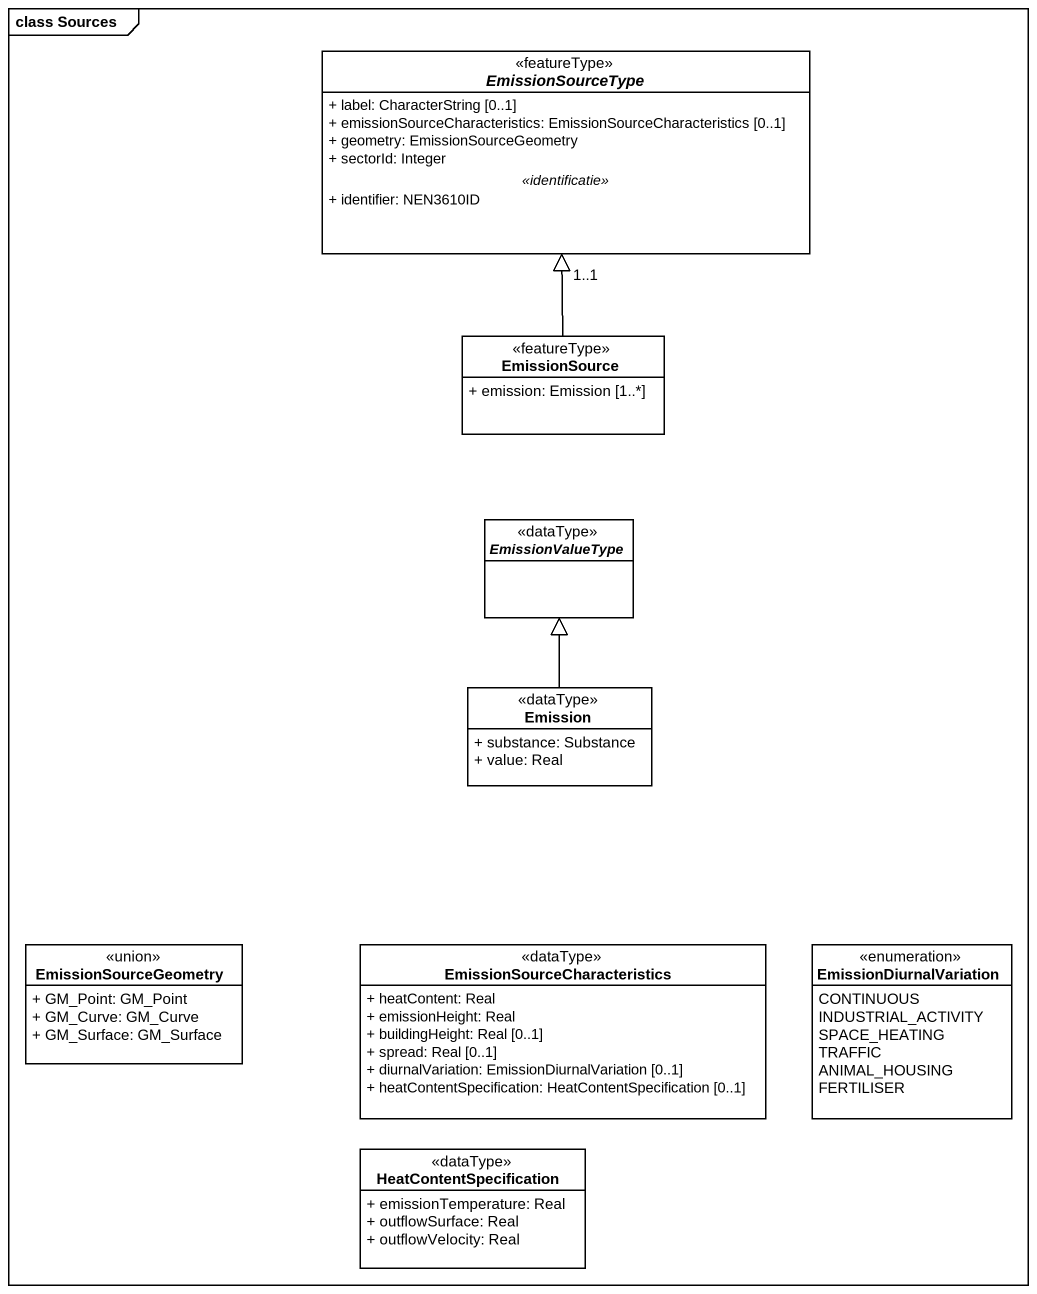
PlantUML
@startuml
mainframe class Sources
hide circle
hide empty members
skinparam classAttributeIconSize 0
abstract class EmissionSourceType <<featureType>> {
  + label: CharacterString [0..1]
  + emissionSourceCharacteristics: EmissionSourceCharacteristics [0..1]
  + geometry: EmissionSourceGeometry
  + sectorId: Integer
  .. <<identificatie>> ..
  + identifier: NEN3610ID
}
class EmissionSource <<featureType>> {
  + emission: Emission [1..*]
}
abstract class EmissionValueType <<dataType>>
class Emission <<dataType>> {
  + substance: Substance
  + value: Real
}
class EmissionSourceGeometry <<union>> {
  + GM_Point: GM_Point
  + GM_Curve: GM_Curve
  + GM_Surface: GM_Surface
}
class "EmissionSourceCharacteristics" as EmissionSourceCharacteristic <<dataType>> {
  + heatContent: Real
  + emissionHeight: Real
  + buildingHeight: Real [0..1]
  + spread: Real [0..1]
  + diurnalVariation: EmissionDiurnalVariation [0..1]
  + heatContentSpecification: HeatContentSpecification [0..1]
}
enum EmissionDiurnalVariation {
  CONTINUOUS
  INDUSTRIAL_ACTIVITY
  SPACE_HEATING
  TRAFFIC
  ANIMAL_HOUSING
  FERTILISER
}
class HeatContentSpecification <<dataType>> {
  + emissionTemperature: Real
  + outflowSurface: Real
  + outflowVelocity: Real
}
EmissionSource -up-|> "1..1" EmissionSourceType
Emission -up-|> EmissionValueType
@enduml
